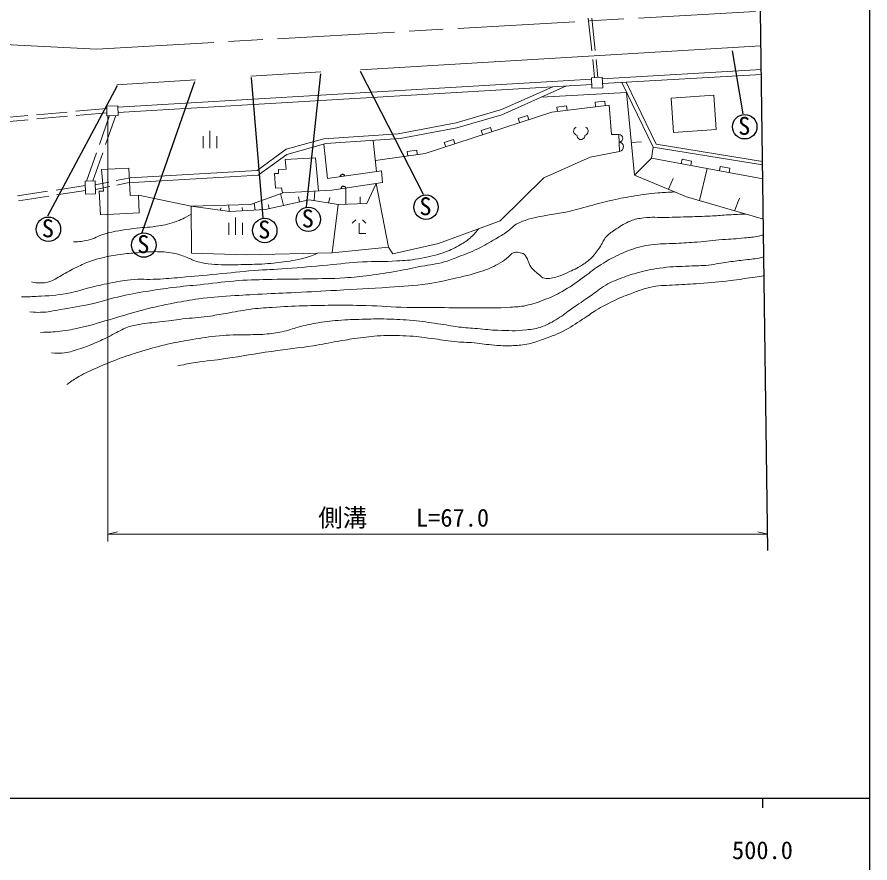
# Model space of a CAD drawing. Units: millimetres, scale not verified. Extents: x 40000 to 680000, y 20000 to 380000.
# Drawn here: x 491714 to 579000, y 198357 to 284921 of the extents above; entities that cross this region are included whole.
import ezdxf
from ezdxf.enums import TextEntityAlignment as Align

# ---------------------------------------------------------------- set-up
doc = ezdxf.new("R2010")
doc.units = ezdxf.units.MM
doc.header["$LTSCALE"] = 1000
doc.linetypes.add('CHAIN', pattern=[18.5, 12, -1.5, 3.5, -1.5])
for name, color, linetype, lineweight in [('M-BGD', 7, 'Continuous', 13), ('M-BMK', 2, 'CHAIN', 13), ('M-BMK-SRVR', 3, 'Continuous', 25), ('M-STR-HTXT', 7, 'Continuous', 13), ('M-TTL-BAND', 7, 'Continuous', 25)]:
    doc.layers.add(name, color=color, linetype=linetype, lineweight=lineweight)
doc.styles.add('ＭＳ ゴシック', font='')
doc.styles.get('ＭＳ ゴシック').set_extended_font_data('MS Gothic')

msp = doc.modelspace()

# ---------------------------------------------------------------- linework, layer by layer
at = {"layer": 'M-BGD'}
for p, q in [((550174, 284805), (550530, 281472)), ((550550, 284814), (550880, 281495)), ((526848, 279506), (567850, 281972)), ((550627, 280567), (550823, 278732)), ((550971, 280584), (551153, 278751)), ((551597, 278602), (567884, 279539)), ((509986, 278501), (501932, 277997)), ((502027, 275685), (550499, 278562)), ((522814, 279300), (515643, 278859)), ((551587, 278776), (550491, 278713)), ((550491, 278713), (550552, 277632)), ((551649, 277695), (551587, 278776)), ((551625, 278113), (567890, 279048)), ((502040, 275148), (550530, 278026)), ((541286, 275451), (546541, 277789)), ((541315, 274924), (547939, 277872)), ((550552, 277632), (551649, 277695)), ((553604, 278227), (556823, 271611)), ((554048, 278252), (557130, 271920)), ((554097, 277215), (545351, 276720)), ((554890, 268747), (554097, 277215)), ((558659, 276615), (563007, 276920)), ((563253, 273417), (563007, 276920)), ((500892, 275808), (502023, 275837)), ((502023, 275837), (502048, 274856)), ((552327, 275917), (546453, 275181)), ((546952, 275712), (547941, 275836)), ((547999, 275374), (547941, 275836)), ((550869, 276203), (551858, 276327)), ((550927, 275741), (550869, 276203)), ((551916, 275865), (551858, 276327)), ((552565, 272902), (552327, 275917)), ((558904, 273113), (558659, 276615)), ((496832, 275197), (493711, 274920)), ((500899, 275557), (497730, 275276)), ((500909, 275133), (497768, 274855)), ((500917, 274828), (500892, 275808)), ((546453, 275181), (533487, 270961)), ((536660, 274091), (541286, 275451)), ((547010, 275251), (546952, 275712)), ((492812, 274840), (489519, 274548)), ((492850, 274418), (489556, 274126)), ((496869, 274775), (493748, 274498)), ((500141, 271882), (501178, 274834)), ((500777, 271882), (501820, 274850)), ((502048, 274856), (500917, 274828)), ((530715, 272969), (536660, 274091)), ((536733, 273577), (541315, 274924)), ((543014, 274551), (543962, 274859)), ((543158, 274108), (543014, 274551)), ((544106, 274417), (543962, 274859)), ((511447, 271516), (511447, 273266)), ((530924, 272481), (536733, 273577)), ((539223, 273317), (540171, 273625)), ((539367, 272874), (539223, 273317)), ((540315, 273183), (540171, 273625)), ((558904, 273113), (563253, 273417)), ((510747, 271516), (510747, 272741)), ((512147, 271516), (512147, 272741)), ((519250, 271385), (523105, 272467)), ((523105, 272467), (530715, 272969)), ((523315, 271979), (530924, 272481)), ((535436, 272084), (536384, 272393)), ((536528, 271950), (536384, 272393)), ((553308, 272902), (552565, 272902)), ((553379, 271178), (553308, 272902)), ((519328, 270860), (523315, 271979)), ((523499, 268401), (523097, 271918)), ((528172, 272299), (528505, 269108)), ((535580, 271642), (535436, 272084)), ((554576, 272098), (555604, 272138)), ((556823, 271611), (556647, 270483)), ((556823, 271611), (568018, 269793)), ((557130, 271920), (568013, 270152)), ((498818, 268118), (499840, 271026)), ((499465, 268148), (500476, 271026)), ((516296, 269235), (519250, 271385)), ((516395, 268725), (519328, 270860)), ((533487, 270961), (528389, 270226)), ((531626, 271162), (532612, 271304)), ((531692, 270702), (531626, 271162)), ((532679, 270844), (532612, 271304)), ((545619, 268479), (550378, 270589)), ((550378, 270589), (553379, 271178)), ((522242, 270504), (519167, 270336)), ((519167, 270336), (519241, 269345)), ((522571, 267148), (522242, 270504)), ((556647, 270483), (554890, 268747)), ((556647, 270483), (568038, 268353)), ((559684, 269915), (559770, 270372)), ((559770, 270372), (560750, 270189)), ((560664, 269732), (560750, 270189)), ((503160, 269447), (500370, 269335)), ((500370, 269335), (500576, 267097)), ((503287, 266657), (503160, 269447)), ((503302, 268475), (516296, 269235)), ((518475, 268924), (518064, 268915)), ((518064, 268915), (518176, 267420)), ((519241, 269345), (518466, 269317)), ((518466, 269317), (518475, 268924)), ((529008, 269179), (523499, 268401)), ((529114, 267980), (529008, 269179)), ((561561, 266148), (562344, 269418)), ((563600, 269183), (563686, 269640)), ((563686, 269640), (564665, 269457)), ((564580, 269000), (564665, 269457)), ((498668, 268112), (499696, 268158)), ((498728, 266794), (498668, 268112)), ((499696, 268158), (499756, 266841)), ((499715, 267744), (501121, 268031)), ((501869, 268183), (503302, 268475)), ((503029, 267943), (516395, 268725)), ((523940, 267223), (529114, 267980)), ((541171, 264063), (545619, 268479)), ((554890, 268747), (560232, 266539)), ((558386, 267302), (558856, 268408)), ((498687, 267683), (495703, 267222)), ((498711, 267173), (495764, 266718)), ((499736, 267273), (501203, 267571)), ((500576, 267097), (500109, 267087)), ((501916, 267716), (503029, 267943)), ((518176, 267420), (518783, 267438)), ((518783, 267438), (518867, 266925)), ((518935, 266950), (523940, 267223)), ((522108, 266133), (522180, 267127)), ((525375, 265765), (525359, 267431)), ((527508, 265856), (528474, 267886)), ((528474, 267886), (529744, 261373)), ((494835, 267088), (491755, 266613)), ((494970, 266595), (491859, 266115)), ((499756, 266841), (498728, 266794)), ((500109, 267087), (500258, 264681)), ((504142, 266686), (503287, 266657)), ((504212, 264891), (504142, 266686)), ((504142, 266686), (509549, 265583)), ((515591, 265751), (518935, 266950)), ((518997, 265640), (518680, 266858)), ((520631, 265997), (520509, 266519)), ((523587, 265890), (523733, 266448)), ((526834, 265827), (526822, 266537)), ((560232, 266539), (568095, 264225)), ((565137, 265095), (565650, 266373)), ((509549, 265583), (515591, 265751)), ((509549, 265583), (513502, 265036)), ((509549, 265583), (509564, 260752)), ((512561, 265411), (512540, 265169)), ((513405, 265049), (513397, 265690)), ((514770, 265103), (514760, 265434)), ((516098, 265172), (515971, 265887)), ((517099, 265225), (521620, 266213)), ((517509, 265315), (517406, 265733)), ((521620, 266213), (524564, 265730)), ((524564, 265730), (523973, 260780)), ((524564, 265730), (527508, 265856)), ((500258, 264681), (504212, 264891)), ((513502, 265036), (517099, 265225)), ((513376, 262652), (513376, 263877)), ((514076, 262652), (514076, 264402)), ((514776, 262652), (514776, 263877)), ((526370, 264181), (526020, 263831)), ((526720, 262781), (526720, 263831)), ((527420, 263831), (527070, 264181)), ((534862, 261760), (541171, 264063)), ((527420, 262781), (526720, 262781)), ((523973, 260780), (529744, 261373)), ((529744, 261373), (530165, 260700)), ((530165, 260700), (534862, 261760)), ((509564, 260752), (515200, 260584)), ((515200, 260584), (523973, 260780))]:
    msp.add_line(p, q, dxfattribs=at)
at = {"layer": 'M-BGD', "lineweight": 25}
for p, q in [((566030, 275005), (564926, 281461)), ((533299, 266756), (526865, 279366)), ((516889, 264361), (515714, 278749)), ((521343, 265500), (522802, 279118)), ((494871, 264576), (501990, 277927)), ((504513, 262868), (509922, 278331))]:
    msp.add_line(p, q, dxfattribs=at)
for centre in [(566191, 273693), (533566, 265468), (521522, 264221), (494924, 263208), (517067, 263082), (504691, 261589)]:
    msp.add_circle(centre, 1250, dxfattribs=at)
at = {"layer": 'M-BGD'}
for centre, radius, start, end in [((549121, 273254), 449, 113.44836, 257.2818), ((549723, 273254), 449, 282.7182, 66.55164), ((549422, 272792), 401, 176.52859, 3.47141), ((553311, 272510), 392, 274.25304, 90.40259), ((553308, 271646), 473, 278.53652, 86.11911)]:
    msp.add_arc(centre, radius, start, end, dxfattribs=at)
at = {"layer": 'M-BGD', "lineweight": 25}
for centre, start, end in [((525031, 268560), 20.71862, 175.35785), ((525119, 267339), 21.00603, 175.64527)]:
    msp.add_arc(centre, 256, start, end, dxfattribs=at)
at = {"layer": 'M-BGD'}
for points, knots in [([(493024, 254752), (493531, 254701), (493696, 254700), (494127, 254705), (494923, 254713), (495359, 254861), (496146, 254985), (497411, 255186), (498121, 255302), (499370, 255584), (500569, 255854), (501217, 256104), (502417, 256369), (503560, 256620), (504206, 256733), (505361, 256920), (506394, 257088), (506977, 257160), (508016, 257285), (509113, 257416), (509730, 257459), (510829, 257574), (512204, 257718), (512970, 257846), (514348, 257948), (515709, 258049), (516475, 258039), (517839, 258074), (519257, 258111), (520052, 258100), (521470, 258130), (522943, 258162), (523771, 258134), (525242, 258229), (526236, 258293), (526791, 258352), (527779, 258481), (528883, 258625), (529500, 258721), (530597, 258916), (531587, 259091), (532134, 259229), (533121, 259420), (534018, 259594), (534539, 259611), (535420, 259855), (536026, 260023), (536349, 260171), (536934, 260402), (537697, 260702), (538133, 260854), (538869, 261215), (539606, 261576), (539996, 261825), (540705, 262238), (541160, 262503), (541422, 262640), (541855, 262939), (542246, 263209), (542397, 263451), (542794, 263710), (543121, 263923), (543338, 263987), (543706, 264117), (544633, 264444), (545196, 264479), (546159, 264678), (546828, 264815), (547217, 264812), (547884, 264958), (548846, 265169), (549369, 265356), (550323, 265603), (551231, 265838), (551734, 265992), (552650, 266192), (553532, 266385), (554031, 266470), (554922, 266613), (555849, 266761), (556370, 266842), (557305, 266921), (557991, 266979), (558225, 266993), (559064, 267021)], [0, 0, 0, 0, 1, 1, 1, 2, 2, 2, 3, 3, 3, 4, 4, 4, 5, 5, 5, 6, 6, 6, 7, 7, 7, 8, 8, 8, 9, 9, 9, 10, 10, 10, 11, 11, 11, 12, 12, 12, 13, 13, 13, 14, 14, 14, 15, 15, 15, 16, 16, 16, 17, 17, 17, 18, 18, 18, 19, 19, 19, 20, 20, 20, 21, 21, 21, 22, 22, 22, 23, 23, 23, 24, 24, 24, 25, 25, 25, 26, 26, 26, 27, 27, 27, 28, 28, 28, 28]), ([(494112, 252650), (495059, 252677), (495337, 252687), (496117, 252777), (496945, 252872), (497407, 252957), (498220, 253141), (499556, 253443), (500281, 253705), (501599, 254080), (502750, 254409), (503384, 254634), (504543, 254936), (505818, 255268), (506545, 255409), (507838, 255665), (508802, 255856), (509345, 255955), (510319, 256085), (511578, 256253), (512291, 256282), (513558, 256380), (514821, 256477), (515531, 256510), (516796, 256576), (518143, 256646), (518898, 256665), (520245, 256730), (521878, 256810), (522791, 256864), (524423, 256955), (526521, 257071), (527698, 257106), (529793, 257263), (531339, 257379), (532211, 257412), (533746, 257628), (534919, 257792), (535564, 257965), (536719, 258230), (537780, 258475), (538381, 258604), (539410, 258959), (540117, 259203), (540494, 259397), (541149, 259759), (541516, 259961), (541687, 260132), (542018, 260389), (542211, 260539), (542265, 260711), (542495, 260796), (542701, 260872), (542840, 260878), (543056, 260838), (543292, 260794), (543449, 260773), (543630, 260614), (544046, 260248), (543967, 259806), (544303, 259366), (544602, 258975), (544822, 258793), (545215, 258497), (545385, 258368), (545465, 258231), (545677, 258202), (546207, 258131), (546527, 258198), (547037, 258357), (547433, 258480), (547644, 258585), (548019, 258763), (548642, 259060), (549014, 259194), (549589, 259576), (549963, 259825), (550192, 259951), (550500, 260277), (550908, 260709), (551092, 260992), (551425, 261483), (551672, 261845), (551723, 262109), (552014, 262436), (552351, 262815), (552616, 262953), (553038, 263235), (553572, 263593), (553876, 263797), (554468, 264049), (554980, 264266), (555304, 264301), (555856, 264371), (556736, 264483), (557240, 264392), (558127, 264413), (559074, 264435), (559605, 264454), (560552, 264483), (561368, 264509), (561826, 264513), (562641, 264553), (563299, 264586), (563666, 264626), (564324, 264665), (565081, 264711), (565323, 264721), (566264, 264764)], [0, 0, 0, 0, 1, 1, 1, 2, 2, 2, 3, 3, 3, 4, 4, 4, 5, 5, 5, 6, 6, 6, 7, 7, 7, 8, 8, 8, 9, 9, 9, 10, 10, 10, 11, 11, 11, 12, 12, 12, 13, 13, 13, 14, 14, 14, 15, 15, 15, 16, 16, 16, 17, 17, 17, 18, 18, 18, 19, 19, 19, 20, 20, 20, 21, 21, 21, 22, 22, 22, 23, 23, 23, 24, 24, 24, 25, 25, 25, 26, 26, 26, 27, 27, 27, 28, 28, 28, 29, 29, 29, 30, 30, 30, 31, 31, 31, 32, 32, 32, 33, 33, 33, 34, 34, 34, 35, 35, 35, 36, 36, 36, 36]), ([(497477, 261916), (498161, 261940), (498403, 261958), (498979, 262089), (499652, 262241), (499968, 262525), (500632, 262715), (501779, 263043), (502452, 263113), (503633, 263287), (504528, 263419), (505045, 263370), (505939, 263509), (506691, 263626), (507120, 263691), (507838, 263942), (508537, 264186), (508797, 264330), (509551, 264755)], [0, 0, 0, 0, 1, 1, 1, 2, 2, 2, 3, 3, 3, 4, 4, 4, 5, 5, 5, 6, 6, 6, 6]), ([(492169, 256301), (493127, 256301), (493401, 256311), (494188, 256358), (495366, 256427), (496032, 256476), (497189, 256708), (497927, 256856), (498322, 257018), (499053, 257199), (499893, 257407), (500364, 257519), (501212, 257689), (502029, 257853), (502486, 257960), (503315, 258040), (504373, 258142), (504974, 258040), (506035, 258096), (506989, 258146), (507522, 258200), (508475, 258278), (509911, 258397), (510714, 258476), (512149, 258610), (513643, 258750), (514477, 258862), (515973, 258982), (517253, 259084), (517975, 259081), (519256, 259176), (520911, 259298), (521836, 259394), (523490, 259540), (524887, 259663), (525665, 259788), (527065, 259863), (528438, 259936), (529212, 259869), (530584, 259961), (531441, 260018), (531927, 260026), (532771, 260185), (533784, 260376), (534362, 260467), (535337, 260802), (535974, 261021), (536315, 261195), (536907, 261517), (537389, 261779), (537658, 261944), (538071, 262305), (538450, 262636), (538580, 262793), (538945, 263251)], [0, 0, 0, 0, 1, 1, 1, 2, 2, 2, 3, 3, 3, 4, 4, 4, 5, 5, 5, 6, 6, 6, 7, 7, 7, 8, 8, 8, 9, 9, 9, 10, 10, 10, 11, 11, 11, 12, 12, 12, 13, 13, 13, 14, 14, 14, 15, 15, 15, 16, 16, 16, 17, 17, 17, 18, 18, 18, 18]), ([(495251, 250546), (495744, 250500), (495919, 250501), (496345, 250532), (497004, 250579), (497356, 250742), (497990, 250929), (498655, 251126), (499017, 251276), (499656, 251544), (500303, 251816), (500650, 252004), (501280, 252312), (501898, 252615), (502210, 252857), (502850, 253111), (503361, 253314), (503670, 253370), (504210, 253476), (505033, 253637), (505509, 253627), (506341, 253728), (507245, 253839), (507749, 253918), (508654, 254023), (509660, 254139), (510230, 254152), (511234, 254289), (511971, 254390), (512379, 254474), (513113, 254597), (514039, 254753), (514552, 254876), (515482, 255004), (516392, 255129), (516907, 255150), (517823, 255214), (519070, 255301), (519771, 255324), (521020, 255369), (522164, 255410), (522805, 255419), (523950, 255425), (525308, 255432), (526069, 255433), (527427, 255397), (529065, 255352), (529980, 255239), (531619, 255200), (532916, 255170), (533644, 255194), (534942, 255186), (536376, 255178), (537180, 255153), (538615, 255158), (540017, 255164), (540805, 255137), (542204, 255228), (542825, 255269), (543181, 255260), (543788, 255397), (544527, 255562), (544930, 255706), (545639, 255971), (546384, 256251), (546795, 256437), (547489, 256827), (548337, 257302), (548768, 257643), (549564, 258201), (550244, 258677), (550577, 259012), (551275, 259462), (551926, 259883), (552303, 260103), (552999, 260444), (553693, 260784), (554088, 260973), (554822, 261215), (555493, 261436), (555889, 261505), (556588, 261607), (557576, 261753), (558143, 261702), (559140, 261762), (559993, 261813), (560472, 261823), (561324, 261891), (562334, 261972), (562897, 262057), (563906, 262142), (564791, 262218), (565290, 262218), (566173, 262311), (566733, 262370), (567049, 262396), (567602, 262507), (567807, 262549), (567967, 262585), (568117, 262623)], [0, 0, 0, 0, 1, 1, 1, 2, 2, 2, 3, 3, 3, 4, 4, 4, 5, 5, 5, 6, 6, 6, 7, 7, 7, 8, 8, 8, 9, 9, 9, 10, 10, 10, 11, 11, 11, 12, 12, 12, 13, 13, 13, 14, 14, 14, 15, 15, 15, 16, 16, 16, 17, 17, 17, 18, 18, 18, 19, 19, 19, 20, 20, 20, 21, 21, 21, 22, 22, 22, 23, 23, 23, 24, 24, 24, 25, 25, 25, 26, 26, 26, 27, 27, 27, 28, 28, 28, 29, 29, 29, 30, 30, 30, 31, 31, 31, 32, 32, 32, 33, 33, 33, 33]), ([(493194, 257828), (493584, 257741), (493726, 257711), (494073, 257707), (494429, 257703), (494637, 257718), (494979, 257819), (495516, 257978), (495755, 258222), (496250, 258483), (496869, 258809), (497201, 259018), (497830, 259324), (498375, 259589), (498681, 259741), (499251, 259950), (499711, 260119), (499980, 260183), (500456, 260296), (501153, 260461), (501552, 260519), (502260, 260623), (502958, 260725), (503352, 260753), (504055, 260810), (504751, 260866), (505142, 260917), (505840, 260913), (506565, 260908), (506978, 260889), (507691, 260754), (508199, 260658), (508475, 260555), (508962, 260380), (509408, 260219), (509629, 260052), (510083, 259913), (510543, 259772), (510814, 259739), (511289, 259670), (511807, 259595), (512103, 259592), (512626, 259576), (513531, 259548), (514038, 259573), (514944, 259595), (515773, 259615), (516238, 259607), (517065, 259670), (517955, 259737), (518454, 259777), (519336, 259903), (519785, 259967), (520036, 260008), (520477, 260109), (520929, 260213), (521188, 260255), (521626, 260408), (521957, 260523), (522075, 260572), (522457, 260747)], [0, 0, 0, 0, 1, 1, 1, 2, 2, 2, 3, 3, 3, 4, 4, 4, 5, 5, 5, 6, 6, 6, 7, 7, 7, 8, 8, 8, 9, 9, 9, 10, 10, 10, 11, 11, 11, 12, 12, 12, 13, 13, 13, 14, 14, 14, 15, 15, 15, 16, 16, 16, 17, 17, 17, 18, 18, 18, 19, 19, 19, 20, 20, 20, 20]), ([(496813, 247329), (497373, 247734), (497549, 247849), (498047, 248142), (498743, 248553), (499171, 248714), (499911, 249040), (500863, 249458), (501404, 249674), (502379, 250035), (503233, 250352), (503721, 250503), (504594, 250764), (505619, 251071), (506200, 251225), (507244, 251465), (508167, 251677), (508693, 251755), (509627, 251914), (510712, 252097), (511322, 252192), (512417, 252306), (512973, 252364), (513288, 252367), (513847, 252390), (514536, 252419), (514924, 252398), (515613, 252418), (516282, 252438), (516659, 252420), (517324, 252488), (518003, 252558), (518383, 252618), (519048, 252769), (519704, 252918), (520050, 253084), (520703, 253245), (521415, 253422), (521815, 253521), (522539, 253638), (523459, 253786), (523980, 253835), (524909, 253904), (525849, 253975), (526378, 253979), (527320, 254003), (528191, 254024), (528679, 254037), (529549, 254017), (530608, 253991), (531201, 253959), (532255, 253862), (533250, 253771), (533804, 253682), (534793, 253540), (535627, 253420), (536087, 253307), (536924, 253203), (537666, 253112), (538085, 253098), (538830, 253035), (539652, 252966), (540110, 252889), (540933, 252867), (542067, 252836), (542710, 252772), (543836, 252909), (544479, 252987), (544855, 253016), (545462, 253245), (546124, 253496), (546472, 253700), (547074, 254073), (547651, 254430), (547933, 254694), (548490, 255082), (549218, 255589), (549641, 255851), (550369, 256358), (550997, 256795), (551301, 257116), (551967, 257494), (552573, 257837), (552943, 257975), (553593, 258223), (554260, 258476), (554641, 258606), (555332, 258783), (556294, 259031), (556842, 259147), (557827, 259274), (558861, 259407), (559450, 259383), (560491, 259442), (561263, 259486), (561700, 259456), (562468, 259540), (563283, 259630), (563731, 259749), (564543, 259863), (565204, 259955), (565577, 259985), (566239, 260073), (566881, 260158), (567250, 260160), (567880, 260312), (567982, 260336), (568068, 260357), (568148, 260378)], [0, 0, 0, 0, 1, 1, 1, 2, 2, 2, 3, 3, 3, 4, 4, 4, 5, 5, 5, 6, 6, 6, 7, 7, 7, 8, 8, 8, 9, 9, 9, 10, 10, 10, 11, 11, 11, 12, 12, 12, 13, 13, 13, 14, 14, 14, 15, 15, 15, 16, 16, 16, 17, 17, 17, 18, 18, 18, 19, 19, 19, 20, 20, 20, 21, 21, 21, 22, 22, 22, 23, 23, 23, 24, 24, 24, 25, 25, 25, 26, 26, 26, 27, 27, 27, 28, 28, 28, 29, 29, 29, 30, 30, 30, 31, 31, 31, 32, 32, 32, 33, 33, 33, 34, 34, 34, 35, 35, 35, 36, 36, 36, 36]), ([(508178, 249239), (509052, 249406), (509287, 249446), (510000, 249562), (511189, 249755), (511865, 249797), (513057, 249968), (514900, 250234), (515924, 250443), (517767, 250711), (519440, 250955), (520387, 251026), (522057, 251286), (523020, 251436), (523550, 251571), (524511, 251735), (525298, 251869), (525738, 251951), (526530, 252057), (527452, 252181), (527969, 252265), (528899, 252310), (529933, 252359), (530515, 252351), (531549, 252296), (532566, 252241), (533132, 252152), (534143, 252029), (535054, 251919), (535557, 251799), (536470, 251707), (537261, 251627), (537710, 251649), (538503, 251581), (539310, 251511), (539756, 251403), (540564, 251342), (541247, 251291), (541632, 251265), (542316, 251286), (542927, 251305), (543272, 251328), (543872, 251440), (544484, 251555), (544813, 251685), (545400, 251889), (546254, 252186), (546737, 252354), (547546, 252758), (548381, 253176), (548805, 253491), (549592, 253992), (550142, 254342), (550423, 254579), (550980, 254917), (551644, 255320), (552034, 255518), (552733, 255857), (553418, 256188), (553813, 256351), (554527, 256614), (555384, 256929), (555860, 257146), (556757, 257315), (557659, 257484), (558182, 257448), (559098, 257511), (560061, 257578), (560603, 257575), (561565, 257651), (562805, 257749), (563499, 257815), (564734, 257960), (565618, 258063), (566110, 258153), (566991, 258282), (567358, 258336), (567566, 258354), (567930, 258422), (568018, 258439), (568098, 258455), (568174, 258470)], [0, 0, 0, 0, 1, 1, 1, 2, 2, 2, 3, 3, 3, 4, 4, 4, 5, 5, 5, 6, 6, 6, 7, 7, 7, 8, 8, 8, 9, 9, 9, 10, 10, 10, 11, 11, 11, 12, 12, 12, 13, 13, 13, 14, 14, 14, 15, 15, 15, 16, 16, 16, 17, 17, 17, 18, 18, 18, 19, 19, 19, 20, 20, 20, 21, 21, 21, 22, 22, 22, 23, 23, 23, 24, 24, 24, 25, 25, 25, 26, 26, 26, 27, 27, 27, 27])]:
    msp.add_open_spline(points, degree=3, knots=knots, dxfattribs=at)
at = {"layer": 'M-BMK'}
for p, q in [((499888, 281647), (567801, 285528)), ((487969, 282237), (499888, 281647))]:
    msp.add_line(p, q, dxfattribs=at)
at = {"layer": 'M-BMK-SRVR'}
msp.add_line((568562, 230334), (567801, 285528), dxfattribs=at)
at = {"layer": 'M-STR-HTXT'}
for p, q in [((501015, 274830), (500999, 231259)), ((501000, 231996), (502000, 232246)), ((568539, 231996), (567539, 232246)), ((501000, 231996), (568539, 231996))]:
    msp.add_line(p, q, dxfattribs=at)
at = {"layer": 'M-TTL-BAND'}
for p, q in [((579000, 20000), (579000, 370000)), ((40000, 205000), (579000, 205000)), ((568000, 205000), (568000, 204000))]:
    msp.add_line(p, q, dxfattribs=at)

# ---------------------------------------------------------------- texts
at = {"layer": 'M-BGD', "style": 'ＭＳ ゴシック'}
for p in [(565512, 272319), (532887, 264094), (520844, 262848), (494246, 261835), (516389, 261709), (504013, 260216)]:
    msp.add_text('S', height=1833, dxfattribs=at).set_placement(p, align=Align.BOTTOM_LEFT)
at = {"layer": 'M-STR-HTXT', "style": 'ＭＳ ゴシック'}
msp.add_text('側溝\u3000\u3000L=67.0', height=1833, dxfattribs=at).set_placement((522542, 232220), align=Align.BOTTOM_LEFT)
at = {"layer": 'M-TTL-BAND', "style": 'ＭＳ ゴシック'}
msp.add_text('500.0', height=1833, dxfattribs=at).set_placement((568000, 198195), align=Align.BOTTOM_CENTER)

doc.saveas('drawing.dxf')
